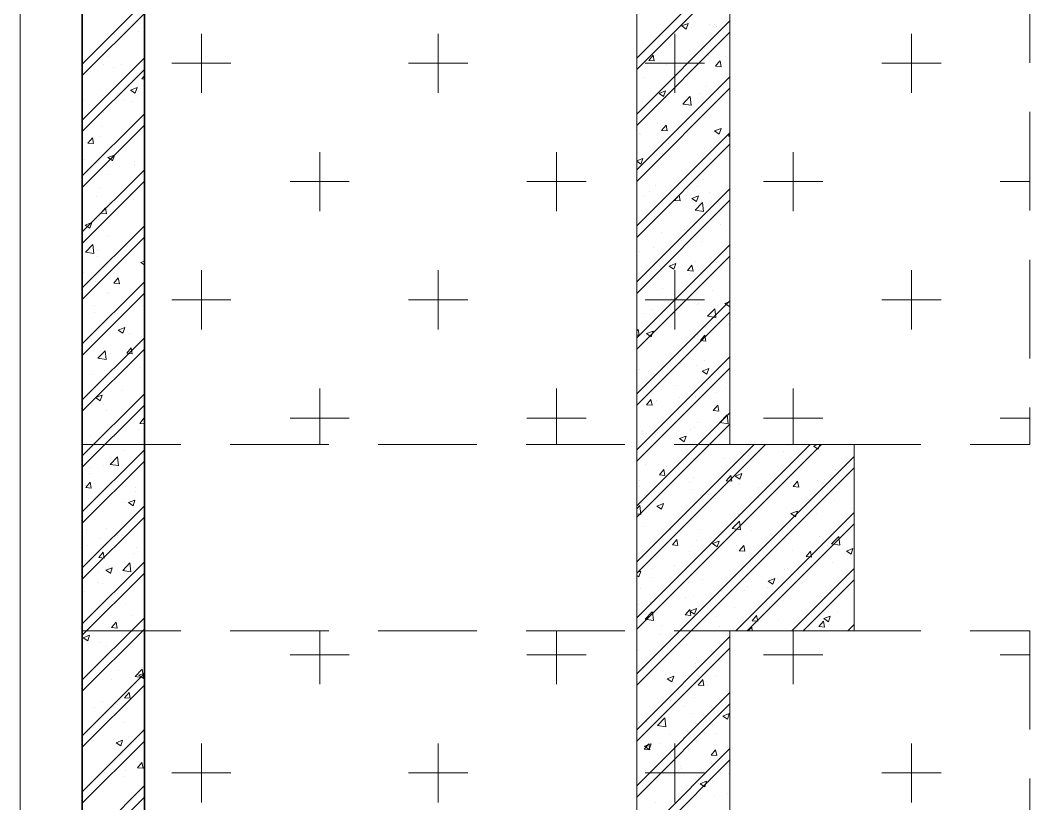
# Model space of a CAD drawing. Header units: millimetres. Extents: x 115500 to 206800, y -6300 to 53700.
# Drawn here: x 132100 to 135350, y 31143 to 33667 of the extents above; entities that cross this region are included whole.
import ezdxf

# ---------------------------------------------------------------- set-up
doc = ezdxf.new("R2010")
doc.units = ezdxf.units.MM
doc.linetypes.add('HIDDEN2', pattern=[4.7625, 3.175, -1.5875])
for name, color, linetype, lineweight in [('NDC_S_BEAM', 3, 'HIDDEN2', 20), ('NDC_S_DIM', 1, 'Continuous', 15), ('NDC_S_HATCH MATERIAL', 8, 'Continuous', 13), ('NDC_S_SLAB', 2, 'Continuous', 20), ('NDC_S_WALL', 6, 'Continuous', 35)]:
    doc.layers.add(name, color=color, linetype=linetype, lineweight=lineweight)

msp = doc.modelspace()

# ---------------------------------------------------------------- linework, layer by layer
at = {"layer": 'NDC_S_BEAM', "ltscale": 100}
for p, q in [((135350, 34800), (135350, 32300)), ((132300, 32300), (135350, 32300)), ((132300, 31700), (135350, 31700)), ((135350, 31700), (135350, 28950))]:
    msp.add_line(p, q, dxfattribs=at)
at = {"layer": 'NDC_S_DIM', "ltscale": 100}
for p, q in [((134084.9, 19707.6), (134084.9, 34955.4)), ((134384.9, 32300), (134384.9, 34800)), ((134784.9, 32300), (134384.9, 32300)), ((134784.9, 31700), (134784.9, 32300)), ((134384.9, 28950), (134384.9, 31700)), ((134384.9, 31700), (134784.9, 31700))]:
    msp.add_line(p, q, dxfattribs=at)
at = {"layer": 'NDC_S_HATCH MATERIAL', "linetype": 'Continuous', "ltscale": 100}
for p, q in [((134084.9, 33545), (134384.9, 33845)), ((134084.9, 33508.2), (134384.9, 33808.2)), ((132300, 33525.6), (132500, 33725.6)), ((132300, 33488.9), (132500, 33688.9)), ((134084.9, 33364.7), (134384.9, 33664.7)), ((134229.4, 33648.4), (134250.4, 33656.5)), ((134229.4, 33648.4), (134244.3, 33638.4)), ((134244.3, 33638.3), (134250.4, 33656.4)), ((134259.8, 33643.1), (134259.8, 33643.1)), ((134317.9, 33654.2), (134317.9, 33654.2)), ((134334.9, 33653), (134334.9, 33653)), ((134342.5, 33647), (134342.5, 33647)), ((132373.1, 33625.2), (132373.1, 33625.2)), ((132404.6, 33621.4), (132404.6, 33621.4)), ((132479.7, 33631.3), (132479.7, 33631.3)), ((132683.2, 33432.7), (132683.2, 33623.2)), ((133445.2, 33432.7), (133445.2, 33623.2)), ((134084.9, 33327.9), (134384.9, 33627.9)), ((134163.9, 33633.1), (134163.9, 33633.1)), ((134167.6, 33617), (134167.6, 33617)), ((134207.2, 33432.7), (134207.2, 33623.2)), ((134969.2, 33432.7), (134969.2, 33623.2)), ((134143.4, 33581.3), (134143.4, 33581.3)), ((134303.6, 33574.6), (134303.6, 33574.6)), ((132300, 33345.3), (132500, 33545.3)), ((132362.1, 33563.1), (132362.1, 33563.1)), ((132381.8, 33549.7), (132381.8, 33549.7)), ((134123.1, 33537.4), (134137.6, 33554.7)), ((134141.1, 33535.8), (134137.6, 33554.6)), ((134314.2, 33554.4), (134314.2, 33554.4)), ((134369.6, 33549.6), (134369.6, 33549.6)), ((132300, 33308.6), (132500, 33508.6)), ((132369.5, 33525.3), (132369.5, 33525.3)), ((132400.7, 33513), (132400.7, 33513)), ((132425.4, 33522.8), (132425.4, 33522.8)), ((132588, 33528), (132778.5, 33528)), ((133350, 33528), (133540.5, 33528)), ((134112, 33528), (134302.5, 33528)), ((134123.1, 33537.4), (134141, 33535.9)), ((134160.2, 33533.3), (134160.2, 33533.3)), ((134180.9, 33524.8), (134180.9, 33524.8)), ((134256, 33534.7), (134256, 33534.7)), ((134282.2, 33512), (134282.2, 33512)), ((134338.3, 33518.6), (134352.7, 33535.8)), ((134338.3, 33518.6), (134356.2, 33517)), ((134356.2, 33517), (134352.8, 33535.8)), ((134874, 33528), (135064.5, 33528)), ((132325.6, 33503.1), (132325.6, 33503.1)), ((132491.7, 33477.7), (132500, 33487.6)), ((132491.7, 33477.7), (132500, 33477)), ((134084.9, 33184.4), (134384.9, 33484.4)), ((134107.2, 33482), (134107.2, 33482)), ((132455.3, 33442), (132476.3, 33450.1)), ((132470.3, 33431.8), (132476.4, 33450)), ((134084.9, 33147.6), (134384.9, 33447.6)), ((134310.6, 33454.5), (134310.6, 33454.5)), ((132302.5, 33410.6), (132302.5, 33410.6)), ((132365.8, 33425.4), (132365.8, 33425.4)), ((132455.3, 33442), (132470.2, 33432)), ((134085, 33428.1), (134085, 33428.1)), ((134156.4, 33430.9), (134177.4, 33439)), ((134156.4, 33430.9), (134171.3, 33420.8)), ((134156.6, 33433.4), (134156.6, 33433.4)), ((134171.3, 33420.8), (134177.4, 33438.9)), ((134177.1, 33416.4), (134177.1, 33416.4)), ((134232.8, 33396.8), (134256.1, 33421.2)), ((134245.2, 33421.3), (134245.2, 33421.3)), ((134259.5, 33392.6), (134256.2, 33421.1)), ((134290.7, 33431.3), (134290.7, 33431.3)), ((132321.8, 33394.6), (132321.8, 33394.6)), ((132435.4, 33409.6), (132435.4, 33409.6)), ((132462.6, 33403.9), (132462.6, 33403.9)), ((134102, 33406.5), (134102, 33406.5)), ((134148.3, 33387.8), (134148.3, 33387.8)), ((134232.8, 33396.8), (134259.5, 33392.7)), ((134308.4, 33381), (134308.4, 33381)), ((132300, 33165), (132500, 33365)), ((132369.4, 33370.7), (132369.4, 33370.7)), ((134306.9, 33354.6), (134306.9, 33354.6)), ((132300, 33128.3), (132500, 33328.3)), ((132362.2, 33325.6), (132362.2, 33325.6)), ((134152.9, 33333.5), (134152.9, 33333.5)), ((134164.7, 33311.8), (134179.2, 33329)), ((134182.7, 33310.1), (134179.2, 33328.9)), ((134211.8, 33313), (134211.8, 33313)), ((134269.8, 33333), (134269.8, 33333)), ((134335.4, 33310.1), (134356.4, 33318.2)), ((134350.4, 33300), (134356.5, 33318.1)), ((132318.1, 33270.9), (132332.6, 33288.1)), ((132336.1, 33269.2), (132332.6, 33288)), ((132356.5, 33291.3), (132356.5, 33291.3)), ((132441.3, 33304.8), (132441.3, 33304.8)), ((134084.9, 33004.1), (134384.9, 33304.1)), ((134094.8, 33303), (134094.8, 33303)), ((134098.2, 33298), (134098.2, 33298)), ((134164.7, 33311.8), (134182.7, 33310.2)), ((134335.4, 33310.1), (134350.4, 33300)), ((134379.9, 33293), (134384.9, 33298.9)), ((134379.9, 33293), (134384.9, 33292.5)), ((132318.1, 33270.9), (132336, 33269.3)), ((132404.2, 33250.6), (132404.2, 33250.6)), ((134084.9, 32967.3), (134384.9, 33267.3)), ((134185.5, 33268.8), (134185.5, 33268.8)), ((134303.3, 33254.8), (134303.3, 33254.8)), ((134341.6, 33267.1), (134341.6, 33267.1)), ((134345.6, 33262), (134345.6, 33262)), ((132307.3, 33217), (132307.3, 33217)), ((132358.5, 33225.7), (132358.5, 33225.7)), ((132382.3, 33224.5), (132403.3, 33232.5)), ((132382.3, 33224.5), (132397.3, 33214.4)), ((132397.3, 33214.3), (132403.4, 33232.4)), ((133064.2, 33051.7), (133064.2, 33242.2)), ((133826.2, 33051.7), (133826.2, 33242.2)), ((134084.9, 33213.9), (134104.4, 33221.4)), ((134098.3, 33203.2), (134104.4, 33221.3)), ((134149.3, 33233.7), (134149.3, 33233.7)), ((134166.7, 33237.1), (134166.7, 33237.1)), ((134322.3, 33219.6), (134322.3, 33219.6)), ((134588.2, 33051.7), (134588.2, 33242.2)), ((132300, 32984.7), (132500, 33184.7)), ((132467.1, 33197.9), (132467.1, 33197.9)), ((132467.4, 33210.3), (132467.4, 33210.3)), ((134084.9, 33212.3), (134098.3, 33203.3)), ((134132.9, 33194.7), (134132.9, 33194.7)), ((132380.9, 33169.8), (132380.9, 33169.8)), ((134299.6, 33154.9), (134299.6, 33154.9)), ((132300, 32948), (132500, 33148)), ((132354.9, 33125.8), (132354.9, 33125.8)), ((132969, 33147), (133159.5, 33147)), ((133731, 33147), (133921.5, 33147)), ((134084.9, 32823.7), (134384.9, 33123.7)), ((134145.6, 33133.8), (134145.6, 33133.8)), ((134281.3, 33132.1), (134281.3, 33132.1)), ((134493, 33147), (134683.5, 33147)), ((135255, 33147), (135350, 33147)), ((132344.5, 33098.1), (132344.5, 33098.1)), ((132463.3, 33089.5), (132463.3, 33089.5)), ((134084.9, 32787), (134384.9, 33087)), ((134106.3, 33102.1), (134106.3, 33102.1)), ((134127, 33115.5), (134127, 33115.5)), ((134206.4, 33086.1), (134220.8, 33103.4)), ((134206.4, 33086.1), (134224.3, 33084.5)), ((134224.3, 33084.5), (134220.8, 33103.3)), ((134243.4, 33101.3), (134243.4, 33101.3)), ((134262.4, 33092.6), (134283.4, 33100.6)), ((134262.4, 33092.6), (134277.4, 33082.5)), ((134277.4, 33082.4), (134283.5, 33100.6)), ((134287.2, 33108.7), (134287.2, 33108.7)), ((134318.5, 33111.2), (134318.5, 33111.2)), ((132359.7, 33045.2), (132374.2, 33062.5)), ((132377.7, 33043.5), (132374.2, 33062.3)), ((132388.1, 33079.6), (132388.1, 33079.6)), ((134190.3, 33075.2), (134190.3, 33075.2)), ((134272.5, 33054.9), (134295.9, 33079.3)), ((134272.5, 33054.9), (134299.2, 33050.8)), ((134299.3, 33050.7), (134295.9, 33079.2)), ((134296, 33055), (134296, 33055)), ((134350.4, 33068.4), (134350.4, 33068.4)), ((132351.2, 33026), (132351.2, 33026)), ((132359.7, 33045.2), (132377.7, 33043.6)), ((134142, 33033.9), (134142, 33033.9)), ((132300, 32804.4), (132500, 33004.4)), ((132309.3, 33006.9), (132330.3, 33015)), ((132309.3, 33006.9), (132324.3, 32996.9)), ((132324.3, 32996.8), (132330.4, 33014.9)), ((132368.6, 32990.8), (132368.6, 32990.8)), ((134239.6, 32992.8), (134239.6, 32992.8)), ((134353.2, 33007.8), (134353.2, 33007.8)), ((132300, 32767.6), (132500, 32967.6)), ((132309.2, 32961.2), (132309.2, 32961.2)), ((132384.3, 32971.1), (132384.3, 32971.1)), ((132497.9, 32986.1), (132497.9, 32986.1)), ((134164.5, 32983), (134164.5, 32983)), ((134227.5, 32956.2), (134227.5, 32956.2)), ((134292.4, 32955.2), (134292.4, 32955.2)), ((132310.6, 32919.8), (132334, 32944.1)), ((132337.3, 32915.6), (132334, 32944.1)), ((132347.6, 32926.1), (132347.6, 32926.1)), ((132440.4, 32924.9), (132440.4, 32924.9)), ((132446.2, 32938), (132446.2, 32938)), ((134084.9, 32643.4), (134384.9, 32943.4)), ((134093.9, 32923.1), (134093.9, 32923.1)), ((134138.3, 32934), (134138.3, 32934)), ((134268.9, 32953.1), (134268.9, 32953.1)), ((132310.6, 32919.8), (132337.3, 32915.7)), ((132349.3, 32904.5), (132349.3, 32904.5)), ((132488.4, 32886.1), (132500, 32890.6)), ((134084.9, 32606.7), (134384.9, 32906.7)), ((132419, 32867.8), (132419, 32867.8)), ((132488.4, 32886.1), (132500, 32878.3)), ((132683.2, 32670.7), (132683.2, 32861.2)), ((133445.2, 32670.7), (133445.2, 32861.2)), ((134085.6, 32864.6), (134085.6, 32864.6)), ((134160.7, 32874.5), (134160.7, 32874.5)), ((134189.4, 32875), (134210.5, 32883.1)), ((134189.4, 32875), (134204.4, 32865)), ((134204.4, 32864.9), (134210.5, 32883)), ((134207.2, 32670.7), (134207.2, 32861.2)), ((134248, 32860.5), (134262.4, 32877.7)), ((134248, 32860.5), (134265.9, 32858.9)), ((134265.9, 32858.8), (134262.5, 32877.6)), ((134274.3, 32889.5), (134274.3, 32889.5)), ((134340.8, 32887.2), (134340.8, 32887.2)), ((134969.2, 32670.7), (134969.2, 32861.2)), ((132305.4, 32852.8), (132305.4, 32852.8)), ((132343.9, 32826.2), (132343.9, 32826.2)), ((132401.4, 32819.6), (132415.8, 32836.8)), ((132419.3, 32817.9), (132415.9, 32836.7)), ((132498, 32847.3), (132498, 32847.3)), ((134134.7, 32834.2), (134134.7, 32834.2)), ((134165.8, 32857.2), (134165.8, 32857.2)), ((134288.7, 32855.3), (134288.7, 32855.3)), ((132300, 32624.1), (132500, 32824.1)), ((132401.4, 32819.6), (132419.3, 32818)), ((134169.1, 32802.9), (134169.1, 32802.9)), ((134329.2, 32796.2), (134329.2, 32796.2)), ((134384.8, 32796.1), (134384.8, 32796.1)), ((132300, 32587.3), (132500, 32787.3)), ((132380.1, 32789.9), (132380.1, 32789.9)), ((132386.5, 32785.5), (132386.5, 32785.5)), ((132588, 32766), (132778.5, 32766)), ((133350, 32766), (133540.5, 32766)), ((134084.9, 32463.1), (134384.9, 32763.1)), ((134112, 32766), (134302.5, 32766)), ((134195.4, 32771.2), (134195.4, 32771.2)), ((134232.3, 32762.6), (134232.3, 32762.6)), ((134368.5, 32754.2), (134384.9, 32760.5)), ((134874, 32766), (135064.5, 32766)), ((132340.1, 32749.4), (132340.1, 32749.4)), ((132494.3, 32747.5), (132494.3, 32747.5)), ((134131, 32734.3), (134131, 32734.3)), ((134280.4, 32752.2), (134280.4, 32752.2)), ((134285.1, 32755.4), (134285.1, 32755.4)), ((134312.3, 32713), (134335.7, 32737.4)), ((134339, 32708.8), (134335.7, 32737.3)), ((134368.5, 32754.2), (134383.4, 32744.2)), ((134383.5, 32744.1), (134384.9, 32748.3)), ((132340.3, 32726.4), (132340.3, 32726.4)), ((134084.9, 32426.4), (134384.9, 32726.4)), ((134105.4, 32722.2), (134105.4, 32722.2)), ((134312.3, 32713), (134339, 32708.9)), ((132415.4, 32668.6), (132436.4, 32676.7)), ((132415.4, 32668.6), (132430.3, 32658.5)), ((132430.4, 32658.4), (132436.4, 32676.6)), ((134084.9, 32666.1), (134088.9, 32670.9)), ((134092.4, 32652), (134088.9, 32670.8)), ((134116.5, 32657.5), (134137.5, 32665.5)), ((134131.4, 32647.3), (134137.5, 32665.5)), ((134305.9, 32677.8), (134305.9, 32677.8)), ((134381, 32687.7), (134381, 32687.7)), ((132300, 32443.8), (132500, 32643.8)), ((132328.1, 32632.2), (132328.1, 32632.2)), ((132450.7, 32656.1), (132450.7, 32656.1)), ((132490.7, 32647.6), (132490.7, 32647.6)), ((134084.9, 32652.7), (134092.4, 32652.1)), ((134109.4, 32650.4), (134109.4, 32650.4)), ((134116.5, 32657.5), (134131.4, 32647.4)), ((134116.5, 32652.8), (134116.5, 32652.8)), ((134127.4, 32634.4), (134127.4, 32634.4)), ((134269.5, 32643.7), (134269.5, 32643.7)), ((134281.4, 32655.6), (134281.4, 32655.6)), ((134289.6, 32634.8), (134304.1, 32652)), ((134289.6, 32634.8), (134307.5, 32633.2)), ((134307.6, 32633.2), (134304.1, 32652)), ((132300, 32407), (132500, 32607)), ((132336.6, 32626.5), (132336.6, 32626.5)), ((132350.4, 32577.9), (132373.7, 32602.3)), ((132367.7, 32610.9), (132367.7, 32610.9)), ((132377.1, 32573.7), (132373.8, 32602.2)), ((132443, 32593.9), (132457.5, 32611.1)), ((132460.9, 32592.2), (132457.5, 32611)), ((132488.3, 32625.4), (132488.3, 32625.4)), ((132350.4, 32577.9), (132377, 32573.8)), ((132391.4, 32591.9), (132391.4, 32591.9)), ((132443, 32593.9), (132460.9, 32592.3)), ((134084.9, 32282.8), (134384.9, 32582.8)), ((134268, 32573.2), (134268, 32573.2)), ((134302.1, 32569.3), (134302.1, 32569.3)), ((132371.7, 32537.7), (132371.7, 32537.7)), ((132439.6, 32545), (132439.6, 32545)), ((132446.8, 32547.6), (132446.8, 32547.6)), ((132487, 32547.7), (132487, 32547.7)), ((134084.9, 32246.1), (134384.9, 32546.1)), ((134093, 32543.2), (134093, 32543.2)), ((134123.7, 32534.6), (134123.7, 32534.6)), ((134227, 32559.5), (134227, 32559.5)), ((134277.8, 32555.7), (134277.8, 32555.7)), ((134295.5, 32536.7), (134316.5, 32544.8)), ((134295.5, 32536.7), (134310.4, 32526.6)), ((134310.5, 32526.5), (134316.6, 32544.7)), ((132333, 32526.6), (132333, 32526.6)), ((134339.9, 32507.3), (134339.9, 32507.3)), ((132428.6, 32473), (132428.6, 32473)), ((133064.2, 32300), (133064.2, 32480.2)), ((133826.2, 32300), (133826.2, 32480.2)), ((134164.9, 32477.3), (134164.9, 32477.3)), ((134211.1, 32490.4), (134211.1, 32490.4)), ((134371.3, 32483.6), (134371.3, 32483.6)), ((134588.2, 32300), (134588.2, 32480.2)), ((132300, 32263.5), (132500, 32463.5)), ((132342.4, 32451.1), (132363.4, 32459.1)), ((132342.4, 32451.1), (132357.3, 32441)), ((132357.4, 32440.9), (132363.4, 32459)), ((132481.5, 32444.3), (132481.5, 32444.3)), ((132483.4, 32447.9), (132483.4, 32447.9)), ((134114.2, 32456.8), (134114.2, 32456.8)), ((134116.1, 32428), (134130.5, 32445.2)), ((134134, 32426.3), (134130.5, 32445.1)), ((134148.1, 32441.1), (134148.1, 32441.1)), ((134223.2, 32451), (134223.2, 32451)), ((134274.1, 32455.8), (134274.1, 32455.8)), ((134274.4, 32450.1), (134274.4, 32450.1)), ((134336.8, 32466), (134336.8, 32466)), ((132300, 32226.7), (132500, 32426.7)), ((132329.3, 32426.8), (132329.3, 32426.8)), ((132367.9, 32429.3), (132367.9, 32429.3)), ((132379.2, 32410), (132379.2, 32410)), ((134116.1, 32428), (134134, 32426.4)), ((134120.1, 32434.7), (134120.1, 32434.7)), ((134331.2, 32409.1), (134345.7, 32426.4)), ((134331.2, 32409.1), (134349.2, 32407.6)), ((134349.2, 32407.5), (134345.7, 32426.3)), ((132484.6, 32368.2), (132499.1, 32385.5)), ((132500, 32380.5), (132499.1, 32385.4)), ((132969, 32385), (133159.5, 32385)), ((133731, 32385), (133921.5, 32385)), ((134084.9, 32102.5), (134384.9, 32402.5)), ((134279.5, 32372.3), (134279.5, 32372.3)), ((134352.1, 32371.1), (134375.5, 32395.5)), ((134352.1, 32371.1), (134378.8, 32367)), ((134378.8, 32366.9), (134375.5, 32395.4)), ((134493, 32385), (134683.5, 32385)), ((135255, 32385), (135350, 32385)), ((132479.7, 32348), (132479.7, 32348)), ((132484.6, 32368.2), (132500, 32366.9)), ((134084.9, 32065.7), (134384.9, 32365.7)), ((134104.5, 32342.3), (134104.5, 32342.3)), ((134151.4, 32337.9), (134151.4, 32337.9)), ((134257.9, 32347.7), (134257.9, 32347.7)), ((134270.5, 32356), (134270.5, 32356)), ((132325.7, 32326.9), (132325.7, 32326.9)), ((132370.2, 32319.7), (132370.2, 32319.7)), ((132402.6, 32325.9), (132402.6, 32325.9)), ((134116.4, 32334.8), (134116.4, 32334.8)), ((134144.3, 32332.7), (134144.3, 32332.7)), ((134222.5, 32319.1), (134243.5, 32327.2)), ((134222.5, 32319.1), (134237.5, 32309.1)), ((134237.5, 32309), (134243.6, 32327.1)), ((134311.6, 32331.1), (134311.6, 32331.1)), ((132300, 32083.2), (132500, 32283.2)), ((132433.4, 32279.4), (132433.4, 32279.4)), ((134084.9, 31885.4), (134499.5, 32300)), ((134084.9, 31705.1), (134679.8, 32300)), ((134084.9, 31922.2), (134462.7, 32300)), ((134084.9, 31741.9), (134643, 32300)), ((134418.3, 32275.3), (134418.3, 32275.3)), ((134557.1, 32279.1), (134557.1, 32279.1)), ((134574.2, 32297.8), (134574.2, 32297.8)), ((134653.7, 32295.1), (134666.4, 32300)), ((134653.7, 32295.1), (134668.6, 32285.1)), ((134668.6, 32285), (134673.7, 32300)), ((132300, 32046.4), (132500, 32246.4)), ((132390.1, 32236), (132413.5, 32260.4)), ((132416.8, 32231.8), (132413.5, 32260.3)), ((132476.1, 32248.1), (132476.1, 32248.1)), ((134084.9, 31561.6), (134784.9, 32261.6)), ((134266.8, 32256.1), (134266.8, 32256.1)), ((134368.4, 32254.3), (134368.4, 32254.3)), ((134443.5, 32264.2), (134443.5, 32264.2)), ((134617, 32253.4), (134617, 32253.4)), ((132322, 32227), (132322, 32227)), ((132323.7, 32207.6), (132323.7, 32207.6)), ((132366.8, 32231), (132366.8, 32231)), ((132390.1, 32236), (132416.8, 32231.9)), ((134084.9, 31524.8), (134784.9, 32224.8)), ((134112.8, 32235), (134112.8, 32235)), ((134157.7, 32202.3), (134172.1, 32219.5)), ((134175.6, 32200.7), (134172.2, 32219.5)), ((134179, 32229.3), (134179, 32229.3)), ((134442.1, 32223.4), (134442.1, 32223.4)), ((134724.5, 32219), (134724.5, 32219)), ((132311.1, 32161.4), (132325.5, 32178.6)), ((132329, 32159.7), (132325.6, 32178.5)), ((134093, 32184.6), (134093, 32184.6)), ((134157.7, 32202.3), (134175.6, 32200.7)), ((134253.2, 32177.8), (134253.2, 32177.8)), ((134267.1, 32193.3), (134267.1, 32193.3)), ((134372.9, 32183.5), (134387.3, 32200.7)), ((134372.9, 32183.5), (134390.8, 32181.9)), ((134390.8, 32181.8), (134387.3, 32200.6)), ((134401.6, 32198.4), (134422.6, 32206.4)), ((134401.6, 32198.4), (134416.5, 32188.3)), ((134414.7, 32175.4), (134414.7, 32175.4)), ((134416.5, 32188.2), (134422.6, 32206.3)), ((134570.5, 32197.9), (134570.5, 32197.9)), ((134588, 32164.7), (134602.5, 32181.9)), ((134606, 32163), (134602.5, 32181.8)), ((134667.7, 32185.7), (134667.7, 32185.7)), ((134688.9, 32187.5), (134688.9, 32187.5)), ((134742.8, 32195.6), (134742.8, 32195.6)), ((132310.5, 32167.2), (132310.5, 32167.2)), ((132311.1, 32161.4), (132329, 32159.8)), ((132438.7, 32165.2), (132438.7, 32165.2)), ((132470.6, 32160.4), (132470.6, 32160.4)), ((132472.4, 32148.3), (132472.4, 32148.3)), ((134092.2, 32163.3), (134092.2, 32163.3)), ((134156.3, 32144.3), (134156.3, 32144.3)), ((134263.2, 32156.2), (134263.2, 32156.2)), ((134364.6, 32145.8), (134364.6, 32145.8)), ((134413.3, 32171.1), (134413.3, 32171.1)), ((134478.2, 32160.8), (134478.2, 32160.8)), ((134514, 32157.5), (134514, 32157.5)), ((134573.5, 32164.3), (134573.5, 32164.3)), ((134588, 32164.7), (134606, 32163.1)), ((134733.6, 32157.5), (134733.6, 32157.5)), ((132318.4, 32127.1), (132318.4, 32127.1)), ((132434.2, 32114.2), (132434.2, 32114.2)), ((132448.5, 32112.7), (132469.5, 32120.8)), ((132448.5, 32112.7), (132463.4, 32102.7)), ((132463.4, 32102.6), (132469.5, 32120.7)), ((134100, 32111), (134100, 32111)), ((134109.1, 32135.1), (134109.1, 32135.1)), ((134289.5, 32135.9), (134289.5, 32135.9)), ((134316.4, 32137.5), (134316.4, 32137.5)), ((134339, 32127.5), (134339, 32127.5)), ((134476.6, 32130.8), (134476.6, 32130.8)), ((134636.7, 32124), (134636.7, 32124)), ((134720.9, 32119.2), (134720.9, 32119.2)), ((132300, 31902.8), (132500, 32102.8)), ((134084.9, 32092.7), (134095.1, 32103.3)), ((134098.4, 32074.7), (134095.1, 32103.2)), ((134149.5, 32101.6), (134170.5, 32109.7)), ((134149.5, 32101.6), (134164.5, 32091.5)), ((134164, 32097.4), (134164, 32097.4)), ((134164.5, 32091.5), (134170.6, 32109.6)), ((134403.6, 31700), (134784.9, 32081.2)), ((134566.9, 32098.1), (134566.9, 32098.1)), ((134580.7, 32077.6), (134601.7, 32085.6)), ((134580.7, 32077.6), (134595.6, 32067.5)), ((134595.6, 32067.4), (134601.7, 32085.6)), ((134777.5, 32092.3), (134777.5, 32092.3)), ((132300, 31866.1), (132500, 32066.1)), ((132468.8, 32048.4), (132468.8, 32048.4)), ((134084.9, 32076.9), (134098.4, 32074.8)), ((134259.5, 32056.4), (134259.5, 32056.4)), ((134391.9, 32029.3), (134415.2, 32053.6)), ((134411.1, 32075.6), (134411.1, 32075.6)), ((134418.6, 32025), (134415.3, 32053.5)), ((134588.8, 32067.4), (134588.8, 32067.4)), ((134628.5, 32052.5), (134628.5, 32052.5)), ((134663.9, 32077.3), (134663.9, 32077.3)), ((132314.7, 32027.3), (132314.7, 32027.3)), ((132378.3, 32030.1), (132378.3, 32030.1)), ((134105.5, 32035.2), (134105.5, 32035.2)), ((134193.5, 32025.3), (134193.5, 32025.3)), ((134210.6, 32017.6), (134210.6, 32017.6)), ((134285.7, 32027.5), (134285.7, 32027.5)), ((134353.6, 32018.6), (134353.6, 32018.6)), ((134391.9, 32029.3), (134418.5, 32025.1)), ((134399.3, 32042.5), (134399.3, 32042.5)), ((134440.4, 31700), (134784.9, 32044.5)), ((134453.6, 32022.5), (134453.6, 32022.5)), ((134717.2, 32019.3), (134717.2, 32019.3)), ((132355.3, 31995.9), (132355.3, 31995.9)), ((132412.2, 32007.1), (132412.2, 32007.1)), ((132430.4, 32005.8), (132430.4, 32005.8)), ((134199.3, 31976.7), (134213.8, 31993.9)), ((134217.3, 31975), (134213.8, 31993.8)), ((134278.6, 31992.4), (134278.6, 31992.4)), ((134328.6, 31980.8), (134349.6, 31988.9)), ((134328.6, 31980.8), (134343.5, 31970.8)), ((134343.6, 31970.7), (134349.6, 31988.8)), ((134513.8, 32011.8), (134513.8, 32011.8)), ((134563.2, 31998.2), (134563.2, 31998.2)), ((134673.9, 32005), (134673.9, 32005)), ((134712, 31979.6), (134735.4, 32004)), ((134738.7, 31975.4), (134735.4, 32003.9)), ((132315.3, 31973.6), (132315.3, 31973.6)), ((132352.7, 31935.8), (132367.2, 31953)), ((132370.6, 31934.1), (132367.2, 31952.9)), ((132465.1, 31948.5), (132465.1, 31948.5)), ((132475.5, 31966.8), (132475.5, 31966.8)), ((134103.7, 31962.4), (134103.7, 31962.4)), ((134199.3, 31976.7), (134217.2, 31975.1)), ((134255.9, 31956.5), (134255.9, 31956.5)), ((134407.4, 31975.7), (134407.4, 31975.7)), ((134414.5, 31957.8), (134428.9, 31975.1)), ((134414.5, 31957.8), (134432.4, 31956.3)), ((134432.4, 31956.2), (134429, 31975)), ((134509.8, 31949.1), (134509.8, 31949.1)), ((134584.9, 31959), (134584.9, 31959)), ((134629.7, 31939), (134644.1, 31956.2)), ((134647.6, 31937.4), (134644.1, 31956.2)), ((134698.6, 31973.9), (134698.6, 31973.9)), ((134712, 31979.6), (134738.7, 31975.5)), ((134759.7, 31956.8), (134780.8, 31964.9)), ((134759.7, 31956.8), (134774.7, 31946.7)), ((134774.7, 31946.6), (134780.8, 31964.8)), ((132300, 31722.5), (132500, 31922.5)), ((132311.1, 31927.4), (132311.1, 31927.4)), ((132352.7, 31935.8), (132370.6, 31934.2)), ((132429.9, 31894.1), (132453.3, 31918.5)), ((132456.6, 31889.9), (132453.3, 31918.4)), ((134101.8, 31935.4), (134101.8, 31935.4)), ((134320.4, 31924.1), (134320.4, 31924.1)), ((134629.7, 31939), (134647.6, 31937.4)), ((134713.6, 31919.4), (134713.6, 31919.4)), ((132300, 31685.8), (132500, 31885.8)), ((132351.5, 31887.5), (132351.5, 31887.5)), ((132375.5, 31895.2), (132396.5, 31903.2)), ((132375.5, 31895.2), (132390.4, 31885.1)), ((132390.4, 31885), (132396.5, 31903.1)), ((132429.9, 31894.1), (132456.6, 31890)), ((132465.1, 31902.4), (132465.1, 31902.4)), ((134084.9, 31887.3), (134097.5, 31892.1)), ((134091.5, 31873.9), (134097.6, 31892)), ((134131.7, 31899.3), (134131.7, 31899.3)), ((134206.8, 31909.2), (134206.8, 31909.2)), ((134559.6, 31898.3), (134559.6, 31898.3)), ((134584, 31700), (134784.9, 31900.9)), ((132352.5, 31854.6), (132352.5, 31854.6)), ((132365.9, 31851.1), (132365.9, 31851.1)), ((134084.9, 31878.4), (134091.5, 31874)), ((134135.1, 31872), (134135.1, 31872)), ((134252.2, 31856.6), (134252.2, 31856.6)), ((134295.2, 31865.3), (134295.2, 31865.3)), ((134403.8, 31875.8), (134403.8, 31875.8)), ((134455.4, 31858.5), (134455.4, 31858.5)), ((134507.7, 31860), (134528.7, 31868.1)), ((134507.7, 31860), (134522.6, 31850)), ((134522.6, 31849.9), (134528.7, 31868)), ((134615.5, 31851.7), (134615.5, 31851.7)), ((134616.1, 31873.5), (134616.1, 31873.5)), ((134619.6, 31855.6), (134619.6, 31855.6)), ((134620.7, 31700), (134784.9, 31864.2)), ((132307.4, 31827.5), (132307.4, 31827.5)), ((132461.5, 31848.7), (132461.5, 31848.7)), ((134098.2, 31835.5), (134098.2, 31835.5)), ((134198.3, 31831.7), (134198.3, 31831.7)), ((134358.5, 31825), (134358.5, 31825)), ((134430.9, 31830.8), (134430.9, 31830.8)), ((134441.2, 31843.5), (134441.2, 31843.5)), ((134506, 31840.7), (134506, 31840.7)), ((134518.6, 31818.2), (134518.6, 31818.2)), ((134710, 31819.6), (134710, 31819.6)), ((134775.6, 31845), (134775.6, 31845)), ((132437.8, 31785.3), (132437.8, 31785.3)), ((134127.8, 31790.9), (134127.8, 31790.9)), ((134241.5, 31805.8), (134241.5, 31805.8)), ((134266.2, 31813.4), (134266.2, 31813.4)), ((134555.9, 31798.5), (134555.9, 31798.5)), ((134678.8, 31811.4), (134678.8, 31811.4)), ((134688, 31807.6), (134688, 31807.6)), ((132386.2, 31784.1), (132386.2, 31784.1)), ((134091.3, 31783.4), (134091.3, 31783.4)), ((134111.5, 31737), (134134.8, 31761.4)), ((134138.2, 31732.8), (134134.9, 31761.3)), ((134240.9, 31751), (134255.4, 31768.2)), ((134248.6, 31756.8), (134248.6, 31756.8)), ((134258.9, 31749.4), (134255.4, 31768.2)), ((134255.6, 31763.3), (134276.6, 31771.3)), ((134255.6, 31763.3), (134270.5, 31753.2)), ((134270.6, 31753.1), (134276.6, 31771.3)), ((134400.1, 31776), (134400.1, 31776)), ((134513.1, 31777.6), (134513.1, 31777.6)), ((134730.2, 31762.2), (134730.2, 31762.2)), ((132300, 31542.2), (132500, 31742.2)), ((132303.8, 31727.7), (132303.8, 31727.7)), ((132394.3, 31710.1), (132408.8, 31727.3)), ((132412.3, 31708.4), (132408.8, 31727.2)), ((132457.8, 31748.8), (132457.8, 31748.8)), ((134094.5, 31735.6), (134094.5, 31735.6)), ((134111.5, 31737), (134138.1, 31732.9)), ((134240.9, 31751), (134258.9, 31749.4)), ((134338.1, 31747.6), (134338.1, 31747.6)), ((134427.1, 31722.3), (134427.1, 31722.3)), ((134456.1, 31732.2), (134470.6, 31749.4)), ((134456.1, 31732.2), (134474, 31730.6)), ((134474.1, 31730.5), (134470.6, 31749.3)), ((134540.7, 31737.3), (134540.7, 31737.3)), ((134671.3, 31713.3), (134685.7, 31730.6)), ((134689.2, 31711.7), (134685.8, 31730.5)), ((134686.8, 31739.2), (134707.8, 31747.3)), ((134686.8, 31739.2), (134701.7, 31729.2)), ((134701.7, 31729.1), (134707.8, 31747.2)), ((134764.3, 31700), (134784.9, 31720.6)), ((132300, 31505.5), (132500, 31705.5)), ((132394.3, 31710.1), (132412.2, 31708.5)), ((132454.2, 31694.5), (132454.2, 31694.5)), ((132496.7, 31690.7), (132496.7, 31690.7)), ((133064.2, 31527.7), (133064.2, 31700)), ((133826.2, 31527.7), (133826.2, 31700)), ((134163.2, 31717.5), (134163.2, 31717.5)), ((134235.5, 31712.8), (134235.5, 31712.8)), ((134352, 31712.4), (134352, 31712.4)), ((134395.7, 31706), (134395.7, 31706)), ((134443.8, 31700), (134455, 31711.7)), ((134456.4, 31700), (134455, 31711.6)), ((134588.2, 31527.7), (134588.2, 31700)), ((134671.3, 31713.3), (134689.2, 31711.8)), ((134706.3, 31719.7), (134706.3, 31719.7)), ((132302.5, 31677.6), (132323.5, 31685.7)), ((132302.5, 31677.6), (132317.4, 31667.6)), ((132307.3, 31665.8), (132307.3, 31665.8)), ((132317.5, 31667.5), (132323.5, 31685.6)), ((132357.4, 31661), (132357.4, 31661)), ((134084.9, 31381.2), (134384.9, 31681.2)), ((134162.5, 31687.5), (134162.5, 31687.5)), ((134244.9, 31656.9), (134244.9, 31656.9)), ((132300.1, 31627.8), (132300.1, 31627.8)), ((132377.4, 31650.3), (132377.4, 31650.3)), ((132454.2, 31648.9), (132454.2, 31648.9)), ((132969, 31623), (133159.5, 31623)), ((133731, 31623), (133921.5, 31623)), ((134084.9, 31344.5), (134384.9, 31644.5)), ((134090.9, 31635.8), (134090.9, 31635.8)), ((134493, 31623), (134683.5, 31623)), ((135255, 31623), (135350, 31623)), ((134273.1, 31594.1), (134273.1, 31594.1)), ((134277.7, 31612.5), (134277.7, 31612.5)), ((134348.2, 31604), (134348.2, 31604)), ((132300, 31361.9), (132500, 31561.9)), ((132417.8, 31572.4), (132417.8, 31572.4)), ((132469.7, 31552.2), (132493.1, 31576.6)), ((132481.6, 31556.8), (132500, 31563.9)), ((132492.9, 31582.3), (132492.9, 31582.3)), ((132496.4, 31548), (132493.1, 31576.5)), ((134102.8, 31582.5), (134102.8, 31582.5)), ((134177.1, 31559.5), (134177.1, 31559.5)), ((132300, 31325.2), (132500, 31525.2)), ((132394.6, 31542), (132394.6, 31542)), ((132450.5, 31549.1), (132450.5, 31549.1)), ((132469.7, 31552.2), (132496.4, 31548.1)), ((132481.6, 31556.8), (132496.5, 31546.8)), ((132496.5, 31546.7), (132500, 31557)), ((134085.3, 31542.5), (134084.9, 31544.9)), ((134084.9, 31542.6), (134085.3, 31542.6)), ((134087.2, 31535.9), (134087.2, 31535.9)), ((134182.6, 31545.7), (134203.6, 31553.8)), ((134182.6, 31545.7), (134197.5, 31535.7)), ((134197.6, 31535.6), (134203.6, 31553.7)), ((134241.3, 31557), (134241.3, 31557)), ((134282.6, 31525.3), (134297, 31542.6)), ((134282.6, 31525.3), (134300.5, 31523.8)), ((134300.5, 31523.7), (134297, 31542.5)), ((134337.3, 31552.7), (134337.3, 31552.7)), ((132435.9, 31484.4), (132450.4, 31501.7)), ((132453.9, 31482.8), (132450.4, 31501.6)), ((134084.9, 31200.9), (134384.9, 31500.9)), ((134240.4, 31519.2), (134240.4, 31519.2)), ((134382.9, 31500.6), (134382.9, 31500.6)), ((132365, 31471.3), (132365, 31471.3)), ((132414, 31464), (132414, 31464)), ((132435.9, 31484.4), (132453.9, 31482.9)), ((134084.9, 31164.2), (134384.9, 31464.2)), ((134194.2, 31475.8), (134194.2, 31475.8)), ((134269.3, 31485.7), (134269.3, 31485.7)), ((132338.9, 31454.1), (132338.9, 31454.1)), ((132446.9, 31449.2), (132446.9, 31449.2)), ((134237.6, 31457.1), (134237.6, 31457.1)), ((134265.3, 31433.5), (134265.3, 31433.5)), ((134361.7, 31424.9), (134382.7, 31433)), ((134376.6, 31414.8), (134382.7, 31432.9)), ((132436.9, 31405.4), (132436.9, 31405.4)), ((134090.4, 31403.5), (134090.4, 31403.5)), ((134117.4, 31407), (134117.4, 31407)), ((134151.2, 31395.1), (134174.6, 31419.5)), ((134151.2, 31395.1), (134177.9, 31391)), ((134177.9, 31390.9), (134174.6, 31419.4)), ((134277.6, 31400.2), (134277.6, 31400.2)), ((134361.7, 31424.9), (134376.6, 31414.9)), ((132300, 31181.6), (132500, 31381.6)), ((132336.1, 31388.7), (132336.1, 31388.7)), ((132496.3, 31382), (132496.3, 31382)), ((134190.3, 31367.4), (134190.3, 31367.4)), ((134304, 31382.3), (134304, 31382.3)), ((134337.2, 31367.7), (134337.2, 31367.7)), ((132300, 31144.8), (132500, 31344.8)), ((132335.1, 31345.7), (132335.1, 31345.7)), ((132399.4, 31348.4), (132399.4, 31348.4)), ((132408.6, 31339.3), (132429.6, 31347.4)), ((132408.6, 31339.3), (132423.5, 31329.2)), ((132423.5, 31329.1), (132429.6, 31347.3)), ((132443.2, 31349.3), (132443.2, 31349.3)), ((132448.7, 31360.6), (132448.7, 31360.6)), ((132683.2, 31146.7), (132683.2, 31337.2)), ((133445.2, 31146.7), (133445.2, 31337.2)), ((134109, 31318.5), (134123.5, 31335.7)), ((134109.6, 31328.2), (134130.6, 31336.2)), ((134115.2, 31357.5), (134115.2, 31357.5)), ((134127, 31316.9), (134123.5, 31335.7)), ((134124.6, 31318), (134130.7, 31336.2)), ((134162.3, 31337.6), (134162.3, 31337.6)), ((134207.2, 31146.7), (134207.2, 31337.2)), ((134234, 31357.3), (134234, 31357.3)), ((134969.2, 31146.7), (134969.2, 31337.2)), ((134084.9, 31020.6), (134384.9, 31320.6)), ((134109, 31318.5), (134126.9, 31316.9)), ((134109.6, 31328.2), (134124.5, 31318.1)), ((134324.2, 31299.7), (134338.6, 31316.9)), ((134324.2, 31299.7), (134342.1, 31298.1)), ((134342.1, 31298), (134338.7, 31316.8)), ((132376.5, 31270.4), (132376.5, 31270.4)), ((132477.6, 31258.8), (132492, 31276)), ((132495.5, 31257.1), (132492.1, 31275.9)), ((134084.9, 30983.9), (134384.9, 31283.9)), ((134381.9, 31276.6), (134381.9, 31276.6)), ((132369.8, 31242.3), (132369.8, 31242.3)), ((132439.6, 31249.5), (132439.6, 31249.5)), ((132477.6, 31258.8), (132495.5, 31257.2)), ((132588, 31242), (132778.5, 31242)), ((133350, 31242), (133540.5, 31242)), ((134111.4, 31249), (134111.4, 31249)), ((134112, 31242), (134302.5, 31242)), ((134219.1, 31246.9), (134219.1, 31246.9)), ((134225, 31264), (134225, 31264)), ((134230.3, 31257.4), (134230.3, 31257.4)), ((134276.8, 31232.7), (134276.8, 31232.7)), ((134379.3, 31240.1), (134379.3, 31240.1)), ((134874, 31242), (135064.5, 31242)), ((132300, 31001.3), (132500, 31201.3)), ((132436.6, 31229.5), (132436.6, 31229.5)), ((134101.9, 31202.6), (134101.9, 31202.6)), ((134122.3, 31213.4), (134122.3, 31213.4)), ((134282.4, 31206.6), (134282.4, 31206.6)), ((134288.7, 31207.4), (134309.7, 31215.5)), ((134288.7, 31207.4), (134303.6, 31197.3)), ((134303.6, 31197.3), (134309.7, 31215.4)), ((134335.6, 31170.6), (134335.6, 31170.6)), ((134378.2, 31176.7), (134378.2, 31176.7)), ((132300, 30964.5), (132500, 31164.5)), ((132435.9, 31149.6), (132435.9, 31149.6)), ((132480.3, 31148.9), (132480.3, 31148.9)), ((134146.1, 31145.7), (134146.1, 31145.7)), ((134226.7, 31157.5), (134226.7, 31157.5))]:
    msp.add_line(p, q, dxfattribs=at)
at = {"layer": 'NDC_S_SLAB', "ltscale": 10}
msp.add_line((132100, 17100.4), (132100, 37900.4), dxfattribs=at)
at = {"layer": 'NDC_S_WALL', "ltscale": 100}
for p, q in [((132300, 17300.4), (132300, 37700.4)), ((132500, 17500.4), (132500, 37500.4))]:
    msp.add_line(p, q, dxfattribs=at)

doc.saveas('drawing.dxf')
